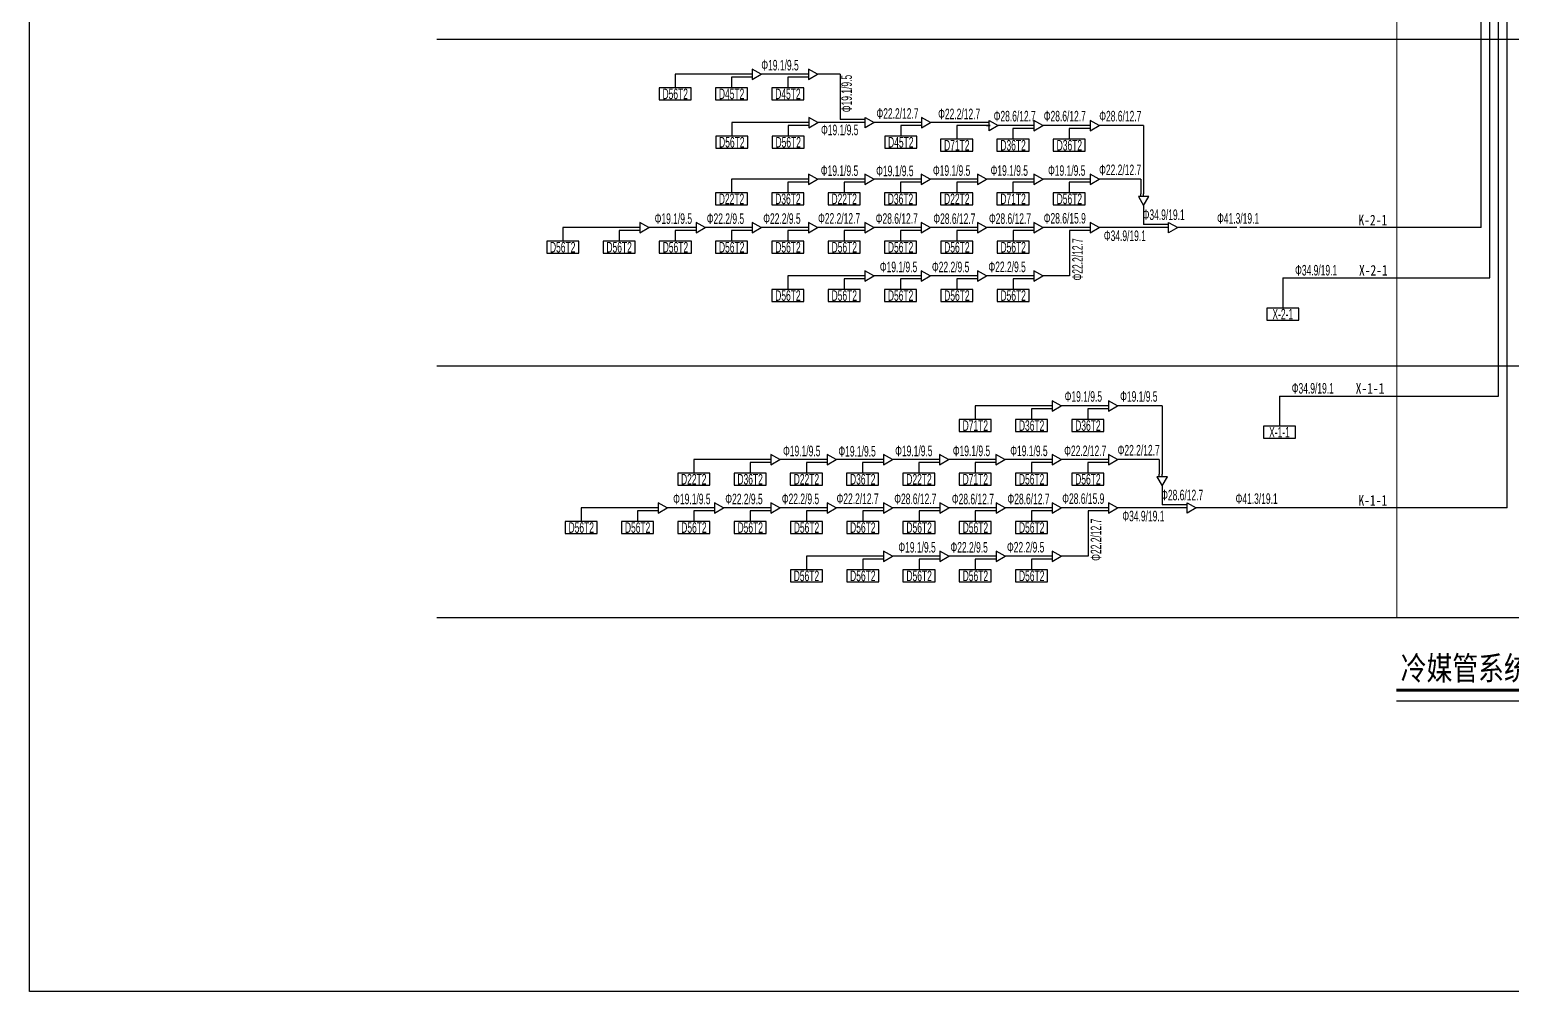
# Model space of a CAD drawing. Extents: x 89829915 to 90681759, y 101112474 to 101187995.
# Drawn here: x 90536748 to 90585879, y 101112474 to 101144343 of the extents above; entities that cross this region are included whole.
import ezdxf
from ezdxf.enums import TextEntityAlignment as Align

# ---------------------------------------------------------------- set-up
doc = ezdxf.new("R2010")
doc.units = 0
doc.header["$LTSCALE"] = 1000
doc.layers.add('ACS_COM', color=7, linetype='CONTINUOUS')
doc.layers.add('ACS_COM_BZ', color=3, linetype='CONTINUOUS')
doc.layers.add('ACS_DLJ_BZ', color=3, linetype='CONTINUOUS', lineweight=0)
doc.layers.add('ACS_DLJ_QYG', color=130, linetype='CONTINUOUS', lineweight=30)
doc.styles.add('-黑体', font='simhei.ttf', dxfattribs={"width": 0.8})
doc.styles.add('wz', font='xcsg.shx', dxfattribs={"width": 0.7, "bigfont": '12hztxt.shx'})

# ---------------------------------------------------------------- blocks, each defined once
blk = doc.blocks.new('A$C00525EC6')
at = {"layer": 'ACS_COM', "color": 3}
for p, q in [((0, 66), (-58, 66)), ((0, 0), (-58, 0)), ((0, -115), (0, 115)), ((0, 115), (199, 0)), ((199, 0), (0, -115))]:
    blk.add_line(p, q, dxfattribs=at)

msp = doc.modelspace()

# ---------------------------------------------------------------- linework, layer by layer
at = {"layer": 'ACS_COM'}
for p, q in [((90550248, 101144026), (90620047, 101144026)), ((90550248, 101133198), (90620047, 101133198)), ((90550248, 101124861), (90620047, 101124861))]:
    msp.add_line(p, q, dxfattribs=at)
at = {"layer": 'ACS_COM', "color": 7}
msp.add_line((90582067, 101122102), (90589570, 101122102), dxfattribs=at)
at = {"layer": 'ACS_COM', "color": 2}
for points, elevation in [([(90558685, 101142414), (90557623, 101142414), (90557623, 101142014), (90558685, 101142014)], 1), ([(90560552, 101142414), (90559490, 101142414), (90559490, 101142014), (90560552, 101142014)], 1), ([(90562419, 101142414), (90561356, 101142414), (90561356, 101142014), (90562419, 101142014)], 1), ([(90560562, 101140812), (90559500, 101140812), (90559500, 101140412), (90560562, 101140412)], 1), ([(90562429, 101140812), (90561366, 101140812), (90561366, 101140412), (90562429, 101140412)], 1), ([(90566162, 101140812), (90565100, 101140812), (90565100, 101140412), (90566162, 101140412)], 1), ([(90568019, 101140713), (90566956, 101140713), (90566956, 101140313), (90568019, 101140313)], 1), ([(90568019, 101140713), (90566956, 101140713), (90566956, 101140313), (90568019, 101140313)], 1), ([(90569885, 101140713), (90568823, 101140713), (90568823, 101140313), (90569885, 101140313)], 1), ([(90569885, 101140713), (90568823, 101140713), (90568823, 101140313), (90569885, 101140313)], 1), ([(90571752, 101140713), (90570690, 101140713), (90570690, 101140313), (90571752, 101140313)], 1), ([(90571752, 101140713), (90570690, 101140713), (90570690, 101140313), (90571752, 101140313)], 1), ([(90560552, 101138934), (90559490, 101138934), (90559490, 101138534), (90560552, 101138534)], 1), ([(90560552, 101138934), (90559490, 101138934), (90559490, 101138534), (90560552, 101138534)], 1), ([(90562419, 101138934), (90561356, 101138934), (90561356, 101138534), (90562419, 101138534)], 1), ([(90562419, 101138934), (90561356, 101138934), (90561356, 101138534), (90562419, 101138534)], 1), ([(90564285, 101138934), (90563223, 101138934), (90563223, 101138534), (90564285, 101138534)], 1), ([(90564285, 101138934), (90563223, 101138934), (90563223, 101138534), (90564285, 101138534)], 1), ([(90566152, 101138934), (90565090, 101138934), (90565090, 101138534), (90566152, 101138534)], 1), ([(90566152, 101138934), (90565090, 101138934), (90565090, 101138534), (90566152, 101138534)], 1), ([(90568019, 101138934), (90566956, 101138934), (90566956, 101138534), (90568019, 101138534)], 1), ([(90568019, 101138934), (90566956, 101138934), (90566956, 101138534), (90568019, 101138534)], 1), ([(90569885, 101138934), (90568823, 101138934), (90568823, 101138534), (90569885, 101138534)], 1), ([(90569885, 101138934), (90568823, 101138934), (90568823, 101138534), (90569885, 101138534)], 1), ([(90571752, 101138934), (90570690, 101138934), (90570690, 101138534), (90571752, 101138534)], 1), ([(90571752, 101138934), (90570690, 101138934), (90570690, 101138534), (90571752, 101138534)], 1), ([(90571752, 101138934), (90570690, 101138934), (90570690, 101138534), (90571752, 101138534)], 1), ([(90571752, 101138934), (90570690, 101138934), (90570690, 101138534), (90571752, 101138534)], 1), ([(90554955, 101137333), (90553893, 101137333), (90553893, 101136933), (90554955, 101136933)], 1), ([(90554955, 101137333), (90553893, 101137333), (90553893, 101136933), (90554955, 101136933)], 1), ([(90556822, 101137333), (90555760, 101137333), (90555760, 101136933), (90556822, 101136933)], 1), ([(90556822, 101137333), (90555760, 101137333), (90555760, 101136933), (90556822, 101136933)], 1), ([(90558689, 101137333), (90557626, 101137333), (90557626, 101136933), (90558689, 101136933)], 1), ([(90558689, 101137333), (90557626, 101137333), (90557626, 101136933), (90558689, 101136933)], 1), ([(90560555, 101137333), (90559493, 101137333), (90559493, 101136933), (90560555, 101136933)], 1), ([(90560555, 101137333), (90559493, 101137333), (90559493, 101136933), (90560555, 101136933)], 1), ([(90562422, 101137333), (90561360, 101137333), (90561360, 101136933), (90562422, 101136933)], 1), ([(90562422, 101137333), (90561360, 101137333), (90561360, 101136933), (90562422, 101136933)], 1), ([(90564289, 101137333), (90563226, 101137333), (90563226, 101136933), (90564289, 101136933)], 1), ([(90564289, 101137333), (90563226, 101137333), (90563226, 101136933), (90564289, 101136933)], 1), ([(90566155, 101137333), (90565093, 101137333), (90565093, 101136933), (90566155, 101136933)], 1), ([(90566155, 101137333), (90565093, 101137333), (90565093, 101136933), (90566155, 101136933)], 1), ([(90568022, 101137333), (90566960, 101137333), (90566960, 101136933), (90568022, 101136933)], 1), ([(90568022, 101137333), (90566960, 101137333), (90566960, 101136933), (90568022, 101136933)], 1), ([(90568022, 101137333), (90566960, 101137333), (90566960, 101136933), (90568022, 101136933)], 1), ([(90568022, 101137333), (90566960, 101137333), (90566960, 101136933), (90568022, 101136933)], 1), ([(90569889, 101137333), (90568826, 101137333), (90568826, 101136933), (90569889, 101136933)], 1), ([(90569889, 101137333), (90568826, 101137333), (90568826, 101136933), (90569889, 101136933)], 1), ([(90562422, 101135731), (90561360, 101135731), (90561360, 101135331), (90562422, 101135331)], 1), ([(90562422, 101135731), (90561360, 101135731), (90561360, 101135331), (90562422, 101135331)], 1), ([(90564289, 101135731), (90563226, 101135731), (90563226, 101135331), (90564289, 101135331)], 1), ([(90564289, 101135731), (90563226, 101135731), (90563226, 101135331), (90564289, 101135331)], 1), ([(90566155, 101135731), (90565093, 101135731), (90565093, 101135331), (90566155, 101135331)], 1), ([(90566155, 101135731), (90565093, 101135731), (90565093, 101135331), (90566155, 101135331)], 1), ([(90568022, 101135731), (90566960, 101135731), (90566960, 101135331), (90568022, 101135331)], 1), ([(90568022, 101135731), (90566960, 101135731), (90566960, 101135331), (90568022, 101135331)], 1), ([(90569889, 101135731), (90568826, 101135731), (90568826, 101135331), (90569889, 101135331)], 1), ([(90569889, 101135731), (90568826, 101135731), (90568826, 101135331), (90569889, 101135331)], 1), ([(90578831, 101135115), (90577769, 101135115), (90577769, 101134715), (90578831, 101134715)], 94), ([(90568633, 101131423), (90567570, 101131423), (90567570, 101131023), (90568633, 101131023)], 1), ([(90568633, 101131423), (90567570, 101131423), (90567570, 101131023), (90568633, 101131023)], 1), ([(90570500, 101131423), (90569437, 101131423), (90569437, 101131023), (90570500, 101131023)], 1), ([(90570500, 101131423), (90569437, 101131423), (90569437, 101131023), (90570500, 101131023)], 1), ([(90572366, 101131423), (90571304, 101131423), (90571304, 101131023), (90572366, 101131023)], 1), ([(90572366, 101131423), (90571304, 101131423), (90571304, 101131023), (90572366, 101131023)], 1), ([(90578721, 101131203), (90577658, 101131203), (90577658, 101130803), (90578721, 101130803)], 453), ([(90559300, 101129645), (90558237, 101129645), (90558237, 101129245), (90559300, 101129245)], 1), ([(90559300, 101129645), (90558237, 101129645), (90558237, 101129245), (90559300, 101129245)], 1), ([(90561166, 101129645), (90560104, 101129645), (90560104, 101129245), (90561166, 101129245)], 1), ([(90561166, 101129645), (90560104, 101129645), (90560104, 101129245), (90561166, 101129245)], 1), ([(90563033, 101129645), (90561970, 101129645), (90561970, 101129245), (90563033, 101129245)], 1), ([(90563033, 101129645), (90561970, 101129645), (90561970, 101129245), (90563033, 101129245)], 1), ([(90564900, 101129645), (90563837, 101129645), (90563837, 101129245), (90564900, 101129245)], 1), ([(90564900, 101129645), (90563837, 101129645), (90563837, 101129245), (90564900, 101129245)], 1), ([(90566766, 101129645), (90565704, 101129645), (90565704, 101129245), (90566766, 101129245)], 1), ([(90566766, 101129645), (90565704, 101129645), (90565704, 101129245), (90566766, 101129245)], 1), ([(90568633, 101129645), (90567570, 101129645), (90567570, 101129245), (90568633, 101129245)], 1), ([(90568633, 101129645), (90567570, 101129645), (90567570, 101129245), (90568633, 101129245)], 1), ([(90570500, 101129645), (90569437, 101129645), (90569437, 101129245), (90570500, 101129245)], 1), ([(90570500, 101129645), (90569437, 101129645), (90569437, 101129245), (90570500, 101129245)], 1), ([(90570500, 101129645), (90569437, 101129645), (90569437, 101129245), (90570500, 101129245)], 1), ([(90570500, 101129645), (90569437, 101129645), (90569437, 101129245), (90570500, 101129245)], 1), ([(90572366, 101129645), (90571304, 101129645), (90571304, 101129245), (90572366, 101129245)], 1), ([(90572366, 101129645), (90571304, 101129645), (90571304, 101129245), (90572366, 101129245)], 1), ([(90572366, 101129645), (90571304, 101129645), (90571304, 101129245), (90572366, 101129245)], 1), ([(90572366, 101129645), (90571304, 101129645), (90571304, 101129245), (90572366, 101129245)], 1), ([(90555570, 101128043), (90554507, 101128043), (90554507, 101127643), (90555570, 101127643)], 1), ([(90555570, 101128043), (90554507, 101128043), (90554507, 101127643), (90555570, 101127643)], 1), ([(90557436, 101128043), (90556374, 101128043), (90556374, 101127643), (90557436, 101127643)], 1), ([(90557436, 101128043), (90556374, 101128043), (90556374, 101127643), (90557436, 101127643)], 1), ([(90559303, 101128043), (90558240, 101128043), (90558240, 101127643), (90559303, 101127643)], 1), ([(90559303, 101128043), (90558240, 101128043), (90558240, 101127643), (90559303, 101127643)], 1), ([(90561170, 101128043), (90560107, 101128043), (90560107, 101127643), (90561170, 101127643)], 1), ([(90561170, 101128043), (90560107, 101128043), (90560107, 101127643), (90561170, 101127643)], 1), ([(90563036, 101128043), (90561974, 101128043), (90561974, 101127643), (90563036, 101127643)], 1), ([(90563036, 101128043), (90561974, 101128043), (90561974, 101127643), (90563036, 101127643)], 1), ([(90564903, 101128043), (90563840, 101128043), (90563840, 101127643), (90564903, 101127643)], 1), ([(90564903, 101128043), (90563840, 101128043), (90563840, 101127643), (90564903, 101127643)], 1), ([(90566770, 101128043), (90565707, 101128043), (90565707, 101127643), (90566770, 101127643)], 1), ([(90566770, 101128043), (90565707, 101128043), (90565707, 101127643), (90566770, 101127643)], 1), ([(90568636, 101128043), (90567574, 101128043), (90567574, 101127643), (90568636, 101127643)], 1), ([(90568636, 101128043), (90567574, 101128043), (90567574, 101127643), (90568636, 101127643)], 1), ([(90568636, 101128043), (90567574, 101128043), (90567574, 101127643), (90568636, 101127643)], 1), ([(90568636, 101128043), (90567574, 101128043), (90567574, 101127643), (90568636, 101127643)], 1), ([(90570503, 101128043), (90569440, 101128043), (90569440, 101127643), (90570503, 101127643)], 1), ([(90570503, 101128043), (90569440, 101128043), (90569440, 101127643), (90570503, 101127643)], 1), ([(90563036, 101126442), (90561974, 101126442), (90561974, 101126042), (90563036, 101126042)], 1), ([(90563036, 101126442), (90561974, 101126442), (90561974, 101126042), (90563036, 101126042)], 1), ([(90564903, 101126442), (90563840, 101126442), (90563840, 101126042), (90564903, 101126042)], 1), ([(90564903, 101126442), (90563840, 101126442), (90563840, 101126042), (90564903, 101126042)], 1), ([(90566770, 101126442), (90565707, 101126442), (90565707, 101126042), (90566770, 101126042)], 1), ([(90566770, 101126442), (90565707, 101126442), (90565707, 101126042), (90566770, 101126042)], 1), ([(90568636, 101126442), (90567574, 101126442), (90567574, 101126042), (90568636, 101126042)], 1), ([(90568636, 101126442), (90567574, 101126442), (90567574, 101126042), (90568636, 101126042)], 1), ([(90570503, 101126442), (90569440, 101126442), (90569440, 101126042), (90570503, 101126042)], 1), ([(90570503, 101126442), (90569440, 101126442), (90569440, 101126042), (90570503, 101126042)], 1)]:
    msp.add_lwpolyline(points, close=True, dxfattribs=dict(at, elevation=elevation))
at = {"layer": 'ACS_COM', "const_width": 105}
msp.add_lwpolyline([(90582067, 101122457), (90589583, 101122457)], dxfattribs=at)
at = {"layer": 'ACS_COM_BZ'}
msp.add_lwpolyline([(90536748, 101187892), (90681759, 101187995), (90681759, 101112474), (90536748, 101112474)], close=True, dxfattribs=at)
at = {"layer": 'ACS_DLJ_BZ'}
msp.add_line((90582083, 101124861, 400), (90582083, 101174222, 400), dxfattribs=at)
at = {"layer": 'ACS_DLJ_QYG'}
for p, q in [((90584880, 101137783, 95), (90584880, 101174197, 95)), ((90585165, 101136114, 76), (90585165, 101174197, 76)), ((90585451, 101132201), (90585451, 101174197, 57)), ((90585736, 101128493), (90585736, 101174197, 38)), ((90558154, 101142864, 1), (90558154, 101142414, 1)), ((90560620, 101142864, 1), (90558154, 101142864, 1)), ((90560620, 101142764, 1), (90560021, 101142764, 1)), ((90560021, 101142764, 1), (90560021, 101142414, 1)), ((90562487, 101142864, 1), (90561006, 101142864, 1)), ((90562487, 101142764, 1), (90561887, 101142764, 1)), ((90561887, 101142764, 1), (90561887, 101142414, 1)), ((90563621, 101142864, 1), (90562872, 101142864, 1)), ((90563621, 101142864, 1), (90563621, 101141361, 1)), ((90560031, 101141263, 1), (90560031, 101140812, 1)), ((90562497, 101141262, 1), (90560031, 101141263, 1)), ((90562497, 101141163, 1), (90561897, 101141163, 1)), ((90561897, 101141163, 1), (90561897, 101140812, 1)), ((90564364, 101141262, 1), (90562882, 101141262, 1)), ((90564364, 101141361, 1), (90563621, 101141361, 1)), ((90566230, 101141262, 1), (90564749, 101141262, 1)), ((90566230, 101141163, 1), (90565631, 101141163, 1)), ((90565631, 101141163, 1), (90565631, 101140812, 1)), ((90567365, 101141262, 1), (90566616, 101141262, 1)), ((90568479, 101141262, 1), (90567365, 101141262, 1)), ((90568479, 101141262, 1), (90567365, 101141262, 1)), ((90568602, 101141163, 1), (90567487, 101141163, 1)), ((90567487, 101141163, 1), (90567487, 101140713, 1)), ((90568479, 101141163, 1), (90567487, 101141163, 1)), ((90567487, 101141163, 1), (90567487, 101140713, 1)), ((90568479, 101141163, 1), (90568602, 101141163, 1)), ((90569954, 101141163, 1), (90568864, 101141163, 1)), ((90569954, 101141163, 1), (90568864, 101141163, 1)), ((90569354, 101141064, 1), (90569354, 101140713, 1)), ((90569954, 101141064, 1), (90569354, 101141064, 1)), ((90569354, 101141064, 1), (90569354, 101140713, 1)), ((90569954, 101141064, 1), (90569354, 101141064, 1)), ((90571820, 101141163, 1), (90570339, 101141163, 1)), ((90571820, 101141163, 1), (90570339, 101141163, 1)), ((90571820, 101141064, 1), (90571221, 101141064, 1)), ((90571221, 101141064, 1), (90571221, 101140713, 1)), ((90571820, 101141064, 1), (90571221, 101141064, 1)), ((90571221, 101141064, 1), (90571221, 101140713, 1)), ((90573687, 101141163, 1), (90572206, 101141163, 1)), ((90573687, 101141163, 1), (90572206, 101141163, 1)), ((90573687, 101141163, 1), (90573687, 101138902, 1)), ((90573687, 101141163, 1), (90573687, 101138902, 1)), ((90560021, 101139384, 1), (90560021, 101138934, 1)), ((90562487, 101139384, 1), (90560021, 101139384, 1)), ((90560021, 101139384, 1), (90560021, 101138934, 1)), ((90562487, 101139384, 1), (90560021, 101139384, 1)), ((90562487, 101139285, 1), (90561887, 101139285, 1)), ((90561887, 101139285, 1), (90561887, 101138934, 1)), ((90562487, 101139285, 1), (90561887, 101139285, 1)), ((90561887, 101139285, 1), (90561887, 101138934, 1)), ((90564354, 101139384, 1), (90562872, 101139384, 1)), ((90564354, 101139384, 1), (90562872, 101139384, 1)), ((90564354, 101139285, 1), (90563754, 101139285, 1)), ((90563754, 101139285, 1), (90563754, 101138934, 1)), ((90564354, 101139285, 1), (90563754, 101139285, 1)), ((90563754, 101139285, 1), (90563754, 101138934, 1)), ((90566220, 101139384, 1), (90564739, 101139384, 1)), ((90566220, 101139384, 1), (90564739, 101139384, 1)), ((90566220, 101139285, 1), (90565621, 101139285, 1)), ((90565621, 101139285, 1), (90565621, 101138934, 1)), ((90566220, 101139285, 1), (90565621, 101139285, 1)), ((90565621, 101139285, 1), (90565621, 101138934, 1)), ((90568087, 101139384, 1), (90566606, 101139384, 1)), ((90568087, 101139384, 1), (90566606, 101139384, 1)), ((90568087, 101139285, 1), (90567487, 101139285, 1)), ((90567487, 101139285, 1), (90567487, 101138934, 1)), ((90568087, 101139285, 1), (90567487, 101139285, 1)), ((90567487, 101139285, 1), (90567487, 101138934, 1)), ((90569954, 101139384, 1), (90568472, 101139384, 1)), ((90569954, 101139384, 1), (90568472, 101139384, 1)), ((90569954, 101139285, 1), (90569354, 101139285, 1)), ((90569354, 101139285, 1), (90569354, 101138934, 1)), ((90569954, 101139285, 1), (90569354, 101139285, 1)), ((90569354, 101139285, 1), (90569354, 101138934, 1)), ((90571820, 101139384, 1), (90570339, 101139384, 1)), ((90571820, 101139384, 1), (90570339, 101139384, 1)), ((90571820, 101139285, 1), (90571221, 101139285, 1)), ((90571221, 101139285, 1), (90571221, 101138934, 1)), ((90571820, 101139285, 1), (90571221, 101139285, 1)), ((90571221, 101139285, 1), (90571221, 101138934, 1)), ((90571820, 101139285, 1), (90571221, 101139285, 1)), ((90571221, 101139285, 1), (90571221, 101138934, 1)), ((90571820, 101139285, 1), (90571221, 101139285, 1)), ((90571221, 101139285, 1), (90571221, 101138934, 1)), ((90573588, 101139384, 1), (90572206, 101139384, 1)), ((90573588, 101139384, 1), (90572206, 101139384, 1)), ((90573588, 101139384, 1), (90573588, 101138902, 1)), ((90573588, 101139384, 1), (90573588, 101138902, 1)), ((90573687, 101138516, 1), (90573687, 101137882, 1)), ((90573687, 101138516, 1), (90573687, 101137882, 1)), ((90554424, 101137783, 1), (90554424, 101137333, 1)), ((90556890, 101137783, 1), (90554424, 101137783, 1)), ((90554424, 101137783, 1), (90554424, 101137333, 1)), ((90556890, 101137783, 1), (90554424, 101137783, 1)), ((90556890, 101137683, 1), (90556291, 101137683, 1)), ((90556291, 101137683, 1), (90556291, 101137333, 1)), ((90556890, 101137683, 1), (90556291, 101137683, 1)), ((90556291, 101137683, 1), (90556291, 101137333, 1)), ((90558757, 101137783, 1), (90557276, 101137783, 1)), ((90558757, 101137783, 1), (90557276, 101137783, 1)), ((90558757, 101137683, 1), (90558157, 101137683, 1)), ((90558157, 101137683, 1), (90558157, 101137333, 1)), ((90558757, 101137683, 1), (90558157, 101137683, 1)), ((90558157, 101137683, 1), (90558157, 101137333, 1)), ((90560624, 101137783, 1), (90559142, 101137783, 1)), ((90560624, 101137783, 1), (90559142, 101137783, 1)), ((90560624, 101137683, 1), (90560024, 101137683, 1)), ((90560024, 101137683, 1), (90560024, 101137333, 1)), ((90560624, 101137683, 1), (90560024, 101137683, 1)), ((90560024, 101137683, 1), (90560024, 101137333, 1)), ((90562490, 101137783, 1), (90561009, 101137783, 1)), ((90562490, 101137783, 1), (90561009, 101137783, 1)), ((90562490, 101137683, 1), (90561891, 101137683, 1)), ((90561891, 101137683, 1), (90561891, 101137333, 1)), ((90562490, 101137683, 1), (90561891, 101137683, 1)), ((90561891, 101137683, 1), (90561891, 101137333, 1)), ((90564357, 101137783, 1), (90562876, 101137783, 1)), ((90564357, 101137783, 1), (90562876, 101137783, 1)), ((90564357, 101137683, 1), (90563757, 101137683, 1)), ((90563757, 101137683, 1), (90563757, 101137333, 1)), ((90564357, 101137683, 1), (90563757, 101137683, 1)), ((90563757, 101137683, 1), (90563757, 101137333, 1)), ((90566224, 101137783, 1), (90564742, 101137783, 1)), ((90566224, 101137783, 1), (90564742, 101137783, 1)), ((90566224, 101137683, 1), (90565624, 101137683, 1)), ((90565624, 101137683, 1), (90565624, 101137333, 1)), ((90566224, 101137683, 1), (90565624, 101137683, 1)), ((90565624, 101137683, 1), (90565624, 101137333, 1)), ((90568090, 101137783, 1), (90566609, 101137783, 1)), ((90568090, 101137783, 1), (90566609, 101137783, 1)), ((90568090, 101137683, 1), (90567491, 101137683, 1)), ((90567491, 101137683, 1), (90567491, 101137333, 1)), ((90568090, 101137683, 1), (90567491, 101137683, 1)), ((90567491, 101137683, 1), (90567491, 101137333, 1)), ((90568090, 101137683, 1), (90567491, 101137683, 1)), ((90567491, 101137683, 1), (90567491, 101137333, 1)), ((90568090, 101137683, 1), (90567491, 101137683, 1)), ((90567491, 101137683, 1), (90567491, 101137333, 1)), ((90569957, 101137783, 1), (90568476, 101137783, 1)), ((90569957, 101137783, 1), (90568476, 101137783, 1)), ((90569957, 101137683, 1), (90569357, 101137683, 1)), ((90569357, 101137683, 1), (90569357, 101137333, 1)), ((90569957, 101137683, 1), (90569357, 101137683, 1)), ((90569357, 101137683, 1), (90569357, 101137333, 1)), ((90571824, 101137783, 1), (90570342, 101137783, 1)), ((90571824, 101137783, 1), (90570342, 101137783, 1)), ((90571824, 101137683, 1), (90571229, 101137683, 1)), ((90571229, 101137683, 1), (90571229, 101136181, 1)), ((90571824, 101137683, 1), (90571229, 101137683, 1)), ((90571229, 101137683, 1), (90571229, 101136181, 1)), ((90573690, 101137783, 1), (90572209, 101137783, 1)), ((90573690, 101137783, 1), (90572209, 101137783, 1)), ((90574429, 101137783, 1), (90572945, 101137783, 1)), ((90574429, 101137783, 1), (90572945, 101137783, 1)), ((90574429, 101137882, 1), (90573687, 101137882, 1)), ((90574429, 101137882, 1), (90573687, 101137882, 1)), ((90576780, 101137783), (90574783, 101137783)), ((90576780, 101137783), (90574783, 101137783)), ((90581614, 101137783), (90576878, 101137783)), ((90584880, 101137783, 95), (90577492, 101137783)), ((90561891, 101136182, 1), (90561891, 101135731, 1)), ((90564357, 101136181, 1), (90561891, 101136182, 1)), ((90561891, 101136182, 1), (90561891, 101135731, 1)), ((90564357, 101136181, 1), (90561891, 101136182, 1)), ((90564357, 101136082, 1), (90563757, 101136082, 1)), ((90563757, 101136082, 1), (90563757, 101135731, 1)), ((90564357, 101136082, 1), (90563757, 101136082, 1)), ((90563757, 101136082, 1), (90563757, 101135731, 1)), ((90566224, 101136181, 1), (90564742, 101136181, 1)), ((90566224, 101136181, 1), (90564742, 101136181, 1)), ((90566224, 101136082, 1), (90565624, 101136082, 1)), ((90565624, 101136082, 1), (90565624, 101135731, 1)), ((90566224, 101136082, 1), (90565624, 101136082, 1)), ((90565624, 101136082, 1), (90565624, 101135731, 1)), ((90568090, 101136181, 1), (90566609, 101136181, 1)), ((90568090, 101136181, 1), (90566609, 101136181, 1)), ((90568090, 101136082, 1), (90567491, 101136082, 1)), ((90567491, 101136082, 1), (90567491, 101135731, 1)), ((90568090, 101136082, 1), (90567491, 101136082, 1)), ((90567491, 101136082, 1), (90567491, 101135731, 1)), ((90569957, 101136181, 1), (90568476, 101136181, 1)), ((90569957, 101136181, 1), (90568476, 101136181, 1)), ((90569957, 101136082, 1), (90569357, 101136082, 1)), ((90569357, 101136082, 1), (90569357, 101135731, 1)), ((90569957, 101136082, 1), (90569357, 101136082, 1)), ((90569357, 101136082, 1), (90569357, 101135731, 1)), ((90571229, 101136181, 1), (90570342, 101136181, 1)), ((90571229, 101136181, 1), (90570342, 101136181, 1)), ((90571229, 101136181, 1), (90570342, 101136181, 1)), ((90571229, 101136181, 1), (90570342, 101136181, 1)), ((90578300, 101136114, 94), (90578300, 101135115, 94)), ((90578300, 101136114, 94), (90585165, 101136114, 76)), ((90578190, 101132201, 453), (90578190, 101131203, 453)), ((90578190, 101132201, 453), (90585451, 101132201)), ((90568701, 101131873, 1), (90568102, 101131873, 1)), ((90568102, 101131873, 1), (90568102, 101131423, 1)), ((90568701, 101131873, 1), (90568102, 101131873, 1)), ((90568102, 101131873, 1), (90568102, 101131423, 1)), ((90570568, 101131873, 1), (90568701, 101131873, 1)), ((90570568, 101131873, 1), (90568701, 101131873, 1)), ((90569968, 101131774, 1), (90569968, 101131423, 1)), ((90570568, 101131774, 1), (90569968, 101131774, 1)), ((90569968, 101131774, 1), (90569968, 101131423, 1)), ((90570568, 101131774, 1), (90569968, 101131774, 1)), ((90572434, 101131873, 1), (90570953, 101131873, 1)), ((90572434, 101131873, 1), (90570953, 101131873, 1)), ((90572434, 101131774, 1), (90571835, 101131774, 1)), ((90571835, 101131774, 1), (90571835, 101131423, 1)), ((90572434, 101131774, 1), (90571835, 101131774, 1)), ((90571835, 101131774, 1), (90571835, 101131423, 1)), ((90574301, 101131873, 1), (90572820, 101131873, 1)), ((90574301, 101131873, 1), (90572820, 101131873, 1)), ((90574301, 101131873, 1), (90574301, 101129612, 1)), ((90574301, 101131873, 1), (90574301, 101129612, 1)), ((90558768, 101130095, 1), (90558768, 101129645, 1)), ((90561234, 101130094, 1), (90558768, 101130095, 1)), ((90558768, 101130095, 1), (90558768, 101129645, 1)), ((90561234, 101130094, 1), (90558768, 101130095, 1)), ((90561234, 101129995, 1), (90560635, 101129995, 1)), ((90560635, 101129995, 1), (90560635, 101129645, 1)), ((90561234, 101129995, 1), (90560635, 101129995, 1)), ((90560635, 101129995, 1), (90560635, 101129645, 1)), ((90563101, 101130094, 1), (90561620, 101130094, 1)), ((90563101, 101130094, 1), (90561620, 101130094, 1)), ((90563101, 101129995, 1), (90562502, 101129995, 1)), ((90562502, 101129995, 1), (90562502, 101129645, 1)), ((90563101, 101129995, 1), (90562502, 101129995, 1)), ((90562502, 101129995, 1), (90562502, 101129645, 1)), ((90564968, 101130094, 1), (90563487, 101130094, 1)), ((90564968, 101130094, 1), (90563487, 101130094, 1)), ((90564968, 101129995, 1), (90564368, 101129995, 1)), ((90564368, 101129995, 1), (90564368, 101129645, 1)), ((90564968, 101129995, 1), (90564368, 101129995, 1)), ((90564368, 101129995, 1), (90564368, 101129645, 1)), ((90566834, 101130094, 1), (90565353, 101130094, 1)), ((90566834, 101130094, 1), (90565353, 101130094, 1)), ((90566834, 101129995, 1), (90566235, 101129995, 1)), ((90566235, 101129995, 1), (90566235, 101129645, 1)), ((90566834, 101129995, 1), (90566235, 101129995, 1)), ((90566235, 101129995, 1), (90566235, 101129645, 1)), ((90568701, 101130094, 1), (90567220, 101130094, 1)), ((90568701, 101130094, 1), (90567220, 101130094, 1)), ((90568701, 101129995, 1), (90568102, 101129995, 1)), ((90568102, 101129995, 1), (90568102, 101129645, 1)), ((90568701, 101129995, 1), (90568102, 101129995, 1)), ((90568102, 101129995, 1), (90568102, 101129645, 1)), ((90570568, 101130094, 1), (90569087, 101130094, 1)), ((90570568, 101130094, 1), (90569087, 101130094, 1)), ((90570568, 101129995, 1), (90569968, 101129995, 1)), ((90569968, 101129995, 1), (90569968, 101129645, 1)), ((90570568, 101129995, 1), (90569968, 101129995, 1)), ((90569968, 101129995, 1), (90569968, 101129645, 1)), ((90570568, 101129995, 1), (90569968, 101129995, 1)), ((90569968, 101129995, 1), (90569968, 101129645, 1)), ((90570568, 101129995, 1), (90569968, 101129995, 1)), ((90569968, 101129995, 1), (90569968, 101129645, 1)), ((90572434, 101130094, 1), (90570953, 101130094, 1)), ((90572434, 101129995, 1), (90571835, 101129995, 1)), ((90571835, 101129995, 1), (90571835, 101129645, 1)), ((90572434, 101129995, 1), (90571835, 101129995, 1)), ((90571835, 101129995, 1), (90571835, 101129645, 1)), ((90572434, 101129995, 1), (90571835, 101129995, 1)), ((90571835, 101129995, 1), (90571835, 101129645, 1)), ((90572434, 101129995, 1), (90571835, 101129995, 1)), ((90571835, 101129995, 1), (90571835, 101129645, 1)), ((90574202, 101130094, 1), (90572820, 101130094, 1)), ((90574202, 101130094, 1), (90572820, 101130094, 1)), ((90574202, 101130094, 1), (90574202, 101129612, 1)), ((90574202, 101130094, 1), (90574202, 101129612, 1)), ((90574301, 101129227, 1), (90574301, 101128592, 1)), ((90574301, 101129227, 1), (90574301, 101128592, 1)), ((90555038, 101128493, 1), (90555038, 101128043, 1)), ((90557504, 101128493, 1), (90555038, 101128493, 1)), ((90555038, 101128493, 1), (90555038, 101128043, 1)), ((90557504, 101128493, 1), (90555038, 101128493, 1)), ((90557504, 101128394, 1), (90556905, 101128394, 1)), ((90556905, 101128394, 1), (90556905, 101128043, 1)), ((90557504, 101128394, 1), (90556905, 101128394, 1)), ((90556905, 101128394, 1), (90556905, 101128043, 1)), ((90559371, 101128493, 1), (90557890, 101128493, 1)), ((90559371, 101128493, 1), (90557890, 101128493, 1)), ((90559371, 101128394, 1), (90558772, 101128394, 1)), ((90558772, 101128394, 1), (90558772, 101128043, 1)), ((90559371, 101128394, 1), (90558772, 101128394, 1)), ((90558772, 101128394, 1), (90558772, 101128043, 1)), ((90561238, 101128493, 1), (90559757, 101128493, 1)), ((90561238, 101128493, 1), (90559757, 101128493, 1)), ((90561238, 101128394, 1), (90560638, 101128394, 1)), ((90560638, 101128394, 1), (90560638, 101128043, 1)), ((90561238, 101128394, 1), (90560638, 101128394, 1)), ((90560638, 101128394, 1), (90560638, 101128043, 1)), ((90563104, 101128493, 1), (90561623, 101128493, 1)), ((90563104, 101128493, 1), (90561623, 101128493, 1)), ((90563104, 101128394, 1), (90562505, 101128394, 1)), ((90562505, 101128394, 1), (90562505, 101128043, 1)), ((90563104, 101128394, 1), (90562505, 101128394, 1)), ((90562505, 101128394, 1), (90562505, 101128043, 1)), ((90564971, 101128493, 1), (90563490, 101128493, 1)), ((90564971, 101128493, 1), (90563490, 101128493, 1)), ((90564971, 101128394, 1), (90564372, 101128394, 1)), ((90564372, 101128394, 1), (90564372, 101128043, 1)), ((90564971, 101128394, 1), (90564372, 101128394, 1)), ((90564372, 101128394, 1), (90564372, 101128043, 1)), ((90566838, 101128493, 1), (90565357, 101128493, 1)), ((90566838, 101128493, 1), (90565357, 101128493, 1)), ((90566838, 101128394, 1), (90566238, 101128394, 1)), ((90566238, 101128394, 1), (90566238, 101128043, 1)), ((90566838, 101128394, 1), (90566238, 101128394, 1)), ((90566238, 101128394, 1), (90566238, 101128043, 1)), ((90568704, 101128493, 1), (90567223, 101128493, 1)), ((90568704, 101128493, 1), (90567223, 101128493, 1)), ((90568704, 101128394, 1), (90568105, 101128394, 1)), ((90568105, 101128394, 1), (90568105, 101128043, 1)), ((90568704, 101128394, 1), (90568105, 101128394, 1)), ((90568105, 101128394, 1), (90568105, 101128043, 1)), ((90568704, 101128394, 1), (90568105, 101128394, 1)), ((90568105, 101128394, 1), (90568105, 101128043, 1)), ((90568704, 101128394, 1), (90568105, 101128394, 1)), ((90568105, 101128394, 1), (90568105, 101128043, 1)), ((90570571, 101128493, 1), (90569090, 101128493, 1)), ((90570571, 101128493, 1), (90569090, 101128493, 1)), ((90570571, 101128394, 1), (90569972, 101128394, 1)), ((90569972, 101128394, 1), (90569972, 101128043, 1)), ((90570571, 101128394, 1), (90569972, 101128394, 1)), ((90569972, 101128394, 1), (90569972, 101128043, 1)), ((90572438, 101128493, 1), (90570957, 101128493, 1)), ((90572438, 101128493, 1), (90570957, 101128493, 1)), ((90572438, 101128394, 1), (90571843, 101128394, 1)), ((90571843, 101128394, 1), (90571843, 101126892, 1)), ((90572438, 101128394, 1), (90571843, 101128394, 1)), ((90571843, 101128394, 1), (90571843, 101126892, 1)), ((90574304, 101128493, 1), (90572823, 101128493, 1)), ((90574304, 101128493, 1), (90572823, 101128493, 1)), ((90575043, 101128493, 1), (90573559, 101128493, 1)), ((90575043, 101128493, 1), (90573559, 101128493, 1)), ((90575043, 101128592, 1), (90574301, 101128592, 1)), ((90575043, 101128592, 1), (90574301, 101128592, 1)), ((90580902, 101128493), (90575398, 101128493)), ((90580902, 101128493), (90575398, 101128493)), ((90585736, 101128493), (90577492, 101128493)), ((90562505, 101126892, 1), (90562505, 101126442, 1)), ((90564971, 101126892, 1), (90562505, 101126892, 1)), ((90562505, 101126892, 1), (90562505, 101126442, 1)), ((90564971, 101126892, 1), (90562505, 101126892, 1)), ((90564971, 101126792, 1), (90564372, 101126792, 1)), ((90564372, 101126792, 1), (90564372, 101126442, 1)), ((90564971, 101126792, 1), (90564372, 101126792, 1)), ((90564372, 101126792, 1), (90564372, 101126442, 1)), ((90566838, 101126892, 1), (90565357, 101126892, 1)), ((90566838, 101126892, 1), (90565357, 101126892, 1)), ((90566838, 101126792, 1), (90566238, 101126792, 1)), ((90566238, 101126792, 1), (90566238, 101126442, 1)), ((90566838, 101126792, 1), (90566238, 101126792, 1)), ((90566238, 101126792, 1), (90566238, 101126442, 1)), ((90568704, 101126892, 1), (90567223, 101126892, 1)), ((90568704, 101126892, 1), (90567223, 101126892, 1)), ((90568704, 101126792, 1), (90568105, 101126792, 1)), ((90568105, 101126792, 1), (90568105, 101126442, 1)), ((90568704, 101126792, 1), (90568105, 101126792, 1)), ((90568105, 101126792, 1), (90568105, 101126442, 1)), ((90570571, 101126892, 1), (90569090, 101126892, 1)), ((90570571, 101126892, 1), (90569090, 101126892, 1)), ((90570571, 101126792, 1), (90569972, 101126792, 1)), ((90569972, 101126792, 1), (90569972, 101126442, 1)), ((90570571, 101126792, 1), (90569972, 101126792, 1)), ((90569972, 101126792, 1), (90569972, 101126442, 1)), ((90571843, 101126892, 1), (90570957, 101126892, 1)), ((90571843, 101126892, 1), (90570957, 101126892, 1)), ((90571843, 101126892, 1), (90570957, 101126892, 1)), ((90571843, 101126892, 1), (90570957, 101126892, 1))]:
    msp.add_line(p, q, dxfattribs=at)

# ---------------------------------------------------------------- block references
at = {"layer": 'ACS_COM', "xscale": -1.499999940395355, "yscale": 1.5, "zscale": 1.5}
for p, rotation in [((90560708, 101142864, 1), 180), ((90562574, 101142864, 1), 180), ((90562584, 101141262, 1), 180), ((90566318, 101141262, 1), 180), ((90570041, 101141163, 1), 180), ((90570041, 101141163, 1), 180), ((90571908, 101141163, 1), 180), ((90571908, 101141163, 1), 180), ((90562574, 101139384, 1), 180), ((90562574, 101139384, 1), 180), ((90564441, 101139384, 1), 180), ((90564441, 101139384, 1), 180), ((90566308, 101139384, 1), 180), ((90566308, 101139384, 1), 180), ((90568174, 101139384, 1), 180), ((90568174, 101139384, 1), 180), ((90570041, 101139384, 1), 180), ((90570041, 101139384, 1), 180), ((90571908, 101139384, 1), 180), ((90571908, 101139384, 1), 180), ((90571908, 101139384, 1), 180), ((90571908, 101139384, 1), 180), ((90573687, 101138814, 1), 90), ((90573687, 101138814, 1), 90), ((90556978, 101137783, 1), 180), ((90556978, 101137783, 1), 180), ((90558844, 101137783, 1), 180), ((90558844, 101137783, 1), 180), ((90560711, 101137783, 1), 180), ((90560711, 101137783, 1), 180), ((90562578, 101137783, 1), 180), ((90562578, 101137783, 1), 180), ((90564444, 101137783, 1), 180), ((90564444, 101137783, 1), 180), ((90566311, 101137783, 1), 180), ((90566311, 101137783, 1), 180), ((90568178, 101137783, 1), 180), ((90568178, 101137783, 1), 180), ((90568178, 101137783, 1), 180), ((90568178, 101137783, 1), 180), ((90570044, 101137783, 1), 180), ((90570044, 101137783, 1), 180), ((90571911, 101137783, 1), 180), ((90571911, 101137783, 1), 180), ((90564444, 101136181, 1), 180), ((90564444, 101136181, 1), 180), ((90566311, 101136181, 1), 180), ((90566311, 101136181, 1), 180), ((90568178, 101136181, 1), 180), ((90568178, 101136181, 1), 180), ((90570044, 101136181, 1), 180), ((90570044, 101136181, 1), 180), ((90570655, 101131873, 1), 180), ((90570655, 101131873, 1), 180), ((90572522, 101131873, 1), 180), ((90572522, 101131873, 1), 180), ((90561322, 101130094, 1), 180), ((90561322, 101130094, 1), 180), ((90563188, 101130094, 1), 180), ((90563188, 101130094, 1), 180), ((90565055, 101130094, 1), 180), ((90565055, 101130094, 1), 180), ((90566922, 101130094, 1), 180), ((90566922, 101130094, 1), 180), ((90568788, 101130094, 1), 180), ((90568788, 101130094, 1), 180), ((90570655, 101130094, 1), 180), ((90570655, 101130094, 1), 180), ((90570655, 101130094, 1), 180), ((90570655, 101130094, 1), 180), ((90572522, 101130094, 1), 180), ((90572522, 101130094, 1), 180), ((90572522, 101130094, 1), 180), ((90572522, 101130094, 1), 180), ((90574301, 101129525, 1), 90), ((90574301, 101129525, 1), 90), ((90557592, 101128493, 1), 180), ((90557592, 101128493, 1), 180), ((90559458, 101128493, 1), 180), ((90559458, 101128493, 1), 180), ((90561325, 101128493, 1), 180), ((90561325, 101128493, 1), 180), ((90563192, 101128493, 1), 180), ((90563192, 101128493, 1), 180), ((90565058, 101128493, 1), 180), ((90565058, 101128493, 1), 180), ((90566925, 101128493, 1), 180), ((90566925, 101128493, 1), 180), ((90568792, 101128493, 1), 180), ((90568792, 101128493, 1), 180), ((90568792, 101128493, 1), 180), ((90568792, 101128493, 1), 180), ((90570658, 101128493, 1), 180), ((90570658, 101128493, 1), 180), ((90572525, 101128493, 1), 180), ((90572525, 101128493, 1), 180), ((90565058, 101126892, 1), 180), ((90565058, 101126892, 1), 180), ((90566925, 101126892, 1), 180), ((90566925, 101126892, 1), 180), ((90568792, 101126892, 1), 180), ((90568792, 101126892, 1), 180), ((90570658, 101126892, 1), 180), ((90570658, 101126892, 1), 180)]:
    msp.add_blockref('A$C00525EC6', p, dxfattribs=dict(at, rotation=rotation))
at = {"layer": 'ACS_COM', "xscale": 1.499999940395355, "yscale": 1.499999940395355, "zscale": 1.499999940395355}
for p in [(90564451, 101141262, 1), (90568566, 101141163, 1), (90568566, 101141163, 1), (90574516, 101137783, 1), (90574516, 101137783, 1), (90575131, 101128493, 1), (90575131, 101128493, 1)]:
    msp.add_blockref('A$C00525EC6', p, dxfattribs=at)

# ---------------------------------------------------------------- texts
at = {"layer": 'ACS_COM'}
for s, style, width, p in [('Φ19.1/9.5', 'wz', 0.6, (90561629, 101143166, 1)), ('Φ22.2/12.7', 'wz', 0.6, (90565525, 101141564, 1)), ('Φ22.2/12.7', 'wz', 0.6, (90567570, 101141550, 1)), ('Φ28.6/12.7', 'wz', 0.6, (90569411, 101141477, 1)), ('Φ28.6/12.7', 'wz', 0.6, (90571072, 101141477, 1)), ('Φ28.6/12.7', 'wz', 0.6, (90572913, 101141477, 1)), ('Φ19.1/9.5', 'wz', 0.6, (90563609, 101141020)), ('Φ19.1/9.5', 'wz', 0.6, (90563602, 101139670, 1)), ('Φ19.1/9.5', 'wz', 0.6, (90563602, 101139670, 1)), ('Φ19.1/9.5', 'wz', 0.6, (90565437, 101139662, 1)), ('Φ19.1/9.5', 'wz', 0.6, (90565437, 101139662, 1)), ('Φ19.1/9.5', 'wz', 0.6, (90567319, 101139674, 1)), ('Φ19.1/9.5', 'wz', 0.6, (90567319, 101139674, 1)), ('Φ19.1/9.5', 'wz', 0.6, (90569231, 101139675, 1)), ('Φ19.1/9.5', 'wz', 0.6, (90569231, 101139675, 1)), ('Φ19.1/9.5', 'wz', 0.6, (90571136, 101139675, 1)), ('Φ19.1/9.5', 'wz', 0.6, (90571136, 101139675, 1)), ('Φ22.2/12.7', 'wz', 0.6, (90572908, 101139696, 1)), ('Φ22.2/12.7', 'wz', 0.6, (90572908, 101139696, 1)), ('Φ19.1/9.5', 'wz', 0.6, (90558092, 101138081, 1)), ('Φ19.1/9.5', 'wz', 0.6, (90558092, 101138081, 1)), ('Φ22.2/9.5', 'wz', 0.6, (90559820, 101138080, 1)), ('Φ22.2/9.5', 'wz', 0.6, (90559820, 101138080, 1)), ('Φ22.2/9.5', 'wz', 0.6, (90561693, 101138083, 1)), ('Φ22.2/9.5', 'wz', 0.6, (90561693, 101138083, 1)), ('Φ22.2/12.7', 'wz', 0.6, (90563588, 101138088, 1)), ('Φ22.2/12.7', 'wz', 0.6, (90563588, 101138088, 1)), ('Φ28.6/12.7', 'wz', 0.6, (90565500, 101138084, 1)), ('Φ28.6/12.7', 'wz', 0.6, (90565500, 101138084, 1)), ('Φ28.6/12.7', 'wz', 0.6, (90567411, 101138079, 1)), ('Φ28.6/12.7', 'wz', 0.6, (90567411, 101138079, 1)), ('Φ28.6/12.7', 'wz', 0.6, (90569255, 101138082, 1)), ('Φ28.6/12.7', 'wz', 0.6, (90569255, 101138082, 1)), ('Φ28.6/15.9', 'wz', 0.6, (90571071, 101138092, 1)), ('Φ28.6/15.9', 'wz', 0.6, (90571071, 101138092, 1)), ('Φ34.9/19.1', 'wz', 0.6, (90574351, 101138210, 1)), ('Φ41.3/19.1', 'wz', 0.6, (90576819, 101138089, 1)), ('K-2-1', '-黑体', 0.8, (90581285, 101138034, 400)), ('Φ34.9/19.1', 'wz', 0.6, (90573064, 101137513, 1)), ('Φ34.9/19.1', 'wz', 0.6, (90573064, 101137513, 1)), ('Φ19.1/9.5', 'wz', 0.6, (90565559, 101136480, 1)), ('Φ19.1/9.5', 'wz', 0.6, (90565559, 101136480, 1)), ('Φ22.2/9.5', 'wz', 0.6, (90567286, 101136478, 1)), ('Φ22.2/9.5', 'wz', 0.6, (90567286, 101136478, 1)), ('Φ22.2/9.5', 'wz', 0.6, (90569160, 101136482, 1)), ('Φ22.2/9.5', 'wz', 0.6, (90569160, 101136482, 1)), ('Φ34.9/19.1', 'wz', 0.6, (90579406, 101136371, 94)), ('Φ34.9/19.1', 'wz', 0.6, (90579295, 101132459, 453)), ('Φ19.1/9.5', 'wz', 0.6, (90571687, 101132188, 1)), ('Φ19.1/9.5', 'wz', 0.6, (90571687, 101132188, 1)), ('Φ19.1/9.5', 'wz', 0.6, (90573527, 101132188, 1)), ('Φ19.1/9.5', 'wz', 0.6, (90573527, 101132188, 1)), ('Φ22.2/12.7', 'wz', 0.6, (90573522, 101130406, 1)), ('Φ22.2/12.7', 'wz', 0.6, (90573522, 101130406, 1)), ('Φ19.1/9.5', 'wz', 0.6, (90562349, 101130380, 1)), ('Φ19.1/9.5', 'wz', 0.6, (90562349, 101130380, 1)), ('Φ19.1/9.5', 'wz', 0.6, (90564185, 101130372, 1)), ('Φ19.1/9.5', 'wz', 0.6, (90564185, 101130372, 1)), ('Φ19.1/9.5', 'wz', 0.6, (90566066, 101130384, 1)), ('Φ19.1/9.5', 'wz', 0.6, (90566066, 101130384, 1)), ('Φ19.1/9.5', 'wz', 0.6, (90567978, 101130385, 1)), ('Φ19.1/9.5', 'wz', 0.6, (90567978, 101130385, 1)), ('Φ19.1/9.5', 'wz', 0.6, (90569883, 101130385, 1)), ('Φ19.1/9.5', 'wz', 0.6, (90569883, 101130385, 1)), ('Φ22.2/12.7', 'wz', 0.6, (90571750, 101130385, 1)), ('Φ19.1/9.5', 'wz', 0.6, (90558706, 101128791, 1)), ('Φ19.1/9.5', 'wz', 0.6, (90558706, 101128791, 1)), ('Φ22.2/9.5', 'wz', 0.6, (90560434, 101128790, 1)), ('Φ22.2/9.5', 'wz', 0.6, (90560434, 101128790, 1)), ('Φ22.2/9.5', 'wz', 0.6, (90562308, 101128794, 1)), ('Φ22.2/9.5', 'wz', 0.6, (90562308, 101128794, 1)), ('Φ22.2/12.7', 'wz', 0.6, (90564202, 101128799, 1)), ('Φ22.2/12.7', 'wz', 0.6, (90564202, 101128799, 1)), ('Φ28.6/12.7', 'wz', 0.6, (90566115, 101128794, 1)), ('Φ28.6/12.7', 'wz', 0.6, (90566115, 101128794, 1)), ('Φ28.6/12.7', 'wz', 0.6, (90568025, 101128789, 1)), ('Φ28.6/12.7', 'wz', 0.6, (90568025, 101128789, 1)), ('Φ28.6/12.7', 'wz', 0.6, (90569869, 101128792, 1)), ('Φ28.6/12.7', 'wz', 0.6, (90569869, 101128792, 1)), ('Φ28.6/15.9', 'wz', 0.6, (90571685, 101128802, 1)), ('Φ28.6/15.9', 'wz', 0.6, (90571685, 101128802, 1)), ('Φ28.6/12.7', 'wz', 0.6, (90574965, 101128921, 1)), ('Φ28.6/12.7', 'wz', 0.6, (90574965, 101128921, 1)), ('Φ41.3/19.1', 'wz', 0.6, (90577433, 101128800, 1)), ('K-1-1', '-黑体', 0.8, (90581285, 101128745, 400)), ('Φ34.9/19.1', 'wz', 0.6, (90573678, 101128224, 1)), ('Φ34.9/19.1', 'wz', 0.6, (90573678, 101128224, 1)), ('Φ19.1/9.5', 'wz', 0.6, (90566173, 101127190, 1)), ('Φ19.1/9.5', 'wz', 0.6, (90566173, 101127190, 1)), ('Φ22.2/9.5', 'wz', 0.6, (90567901, 101127189, 1)), ('Φ22.2/9.5', 'wz', 0.6, (90567901, 101127189, 1)), ('Φ22.2/9.5', 'wz', 0.6, (90569774, 101127192, 1)), ('Φ22.2/9.5', 'wz', 0.6, (90569774, 101127192, 1))]:
    msp.add_text(s, height=350, dxfattribs=dict(at, style=style, width=width)).set_placement(p, align=Align.MIDDLE_CENTER)
at = {"layer": 'ACS_COM', "color": 2, "style": 'wz', "width": 0.6}
for s, p in [('D56T2', (90558154, 101142214, 198)), ('D45T2', (90560024, 101142214, 198)), ('D45T2', (90561891, 101142214, 198)), ('D56T2', (90560031, 101140612, 198)), ('D56T2', (90561901, 101140612, 198)), ('D45T2', (90565634, 101140612, 198)), ('D71T2', (90567491, 101140513, 198)), ('D71T2', (90567491, 101140513, 198)), ('D36T2', (90569357, 101140513, 198)), ('D36T2', (90569357, 101140513, 198)), ('D36T2', (90571224, 101140513, 198)), ('D36T2', (90571224, 101140513, 198)), ('D22T2', (90560021, 101138734, 198)), ('D22T2', (90560021, 101138734, 198)), ('D36T2', (90561891, 101138734, 198)), ('D36T2', (90561891, 101138734, 198)), ('D22T2', (90563757, 101138734, 198)), ('D22T2', (90563757, 101138734, 198)), ('D36T2', (90565624, 101138734, 198)), ('D36T2', (90565624, 101138734, 198)), ('D22T2', (90567491, 101138734, 198)), ('D22T2', (90567491, 101138734, 198)), ('D71T2', (90569357, 101138734, 198)), ('D71T2', (90569357, 101138734, 198)), ('D56T2', (90571224, 101138734, 198)), ('D56T2', (90571224, 101138734, 198)), ('D56T2', (90554424, 101137133, 198)), ('D56T2', (90554424, 101137133, 198)), ('D56T2', (90556294, 101137133, 198)), ('D56T2', (90556294, 101137133, 198)), ('D56T2', (90558161, 101137133, 198)), ('D56T2', (90558161, 101137133, 198)), ('D56T2', (90560027, 101137133, 198)), ('D56T2', (90560027, 101137133, 198)), ('D56T2', (90561894, 101137133, 198)), ('D56T2', (90561894, 101137133, 198)), ('D56T2', (90561894, 101137133, 198)), ('D56T2', (90561894, 101137133, 198)), ('D56T2', (90563761, 101137133, 198)), ('D56T2', (90563761, 101137133, 198)), ('D56T2', (90565627, 101137133, 198)), ('D56T2', (90565627, 101137133, 198)), ('D56T2', (90567494, 101137133, 198)), ('D56T2', (90567494, 101137133, 198)), ('D56T2', (90569361, 101137133, 198)), ('D56T2', (90569361, 101137133, 198)), ('D56T2', (90561891, 101135531, 198)), ('D56T2', (90561891, 101135531, 198)), ('D56T2', (90563761, 101135531, 198)), ('D56T2', (90563761, 101135531, 198)), ('D56T2', (90565627, 101135531, 198)), ('D56T2', (90565627, 101135531, 198)), ('D56T2', (90567494, 101135531, 198)), ('D56T2', (90567494, 101135531, 198)), ('D56T2', (90569361, 101135531, 198)), ('D56T2', (90569361, 101135531, 198)), ('D56T2', (90569361, 101135531, 198)), ('D56T2', (90569361, 101135531, 198)), ('X-2-1', (90578300, 101134915, 291)), ('D71T2', (90568105, 101131223, 198)), ('D71T2', (90568105, 101131223, 198)), ('D36T2', (90569972, 101131223, 198)), ('D36T2', (90569972, 101131223, 198)), ('D36T2', (90571838, 101131223, 198)), ('D36T2', (90571838, 101131223, 198)), ('X-1-1', (90578190, 101131003, 650)), ('D22T2', (90558768, 101129445, 198)), ('D22T2', (90558768, 101129445, 198)), ('D36T2', (90560638, 101129445, 198)), ('D36T2', (90560638, 101129445, 198)), ('D22T2', (90562505, 101129445, 198)), ('D22T2', (90562505, 101129445, 198)), ('D36T2', (90564372, 101129445, 198)), ('D36T2', (90564372, 101129445, 198)), ('D22T2', (90566238, 101129445, 198)), ('D22T2', (90566238, 101129445, 198)), ('D71T2', (90568105, 101129445, 198)), ('D71T2', (90568105, 101129445, 198)), ('D56T2', (90569972, 101129445, 198)), ('D56T2', (90569972, 101129445, 198)), ('D56T2', (90571838, 101129445, 198)), ('D56T2', (90571838, 101129445, 198)), ('D56T2', (90555038, 101127843, 198)), ('D56T2', (90555038, 101127843, 198)), ('D56T2', (90556908, 101127843, 198)), ('D56T2', (90556908, 101127843, 198)), ('D56T2', (90558775, 101127843, 198)), ('D56T2', (90558775, 101127843, 198)), ('D56T2', (90560642, 101127843, 198)), ('D56T2', (90560642, 101127843, 198)), ('D56T2', (90562508, 101127843, 198)), ('D56T2', (90562508, 101127843, 198)), ('D56T2', (90562508, 101127843, 198)), ('D56T2', (90562508, 101127843, 198)), ('D56T2', (90564375, 101127843, 198)), ('D56T2', (90564375, 101127843, 198)), ('D56T2', (90566242, 101127843, 198)), ('D56T2', (90566242, 101127843, 198)), ('D56T2', (90568108, 101127843, 198)), ('D56T2', (90568108, 101127843, 198)), ('D56T2', (90569975, 101127843, 198)), ('D56T2', (90569975, 101127843, 198)), ('D56T2', (90562505, 101126242, 198)), ('D56T2', (90562505, 101126242, 198)), ('D56T2', (90564375, 101126242, 198)), ('D56T2', (90564375, 101126242, 198)), ('D56T2', (90566242, 101126242, 198)), ('D56T2', (90566242, 101126242, 198)), ('D56T2', (90568108, 101126242, 198)), ('D56T2', (90568108, 101126242, 198)), ('D56T2', (90569975, 101126242, 198)), ('D56T2', (90569975, 101126242, 198)), ('D56T2', (90569975, 101126242, 198)), ('D56T2', (90569975, 101126242, 198))]:
    msp.add_text(s, height=350, dxfattribs=at).set_placement(p, align=Align.MIDDLE_CENTER)
at = {"layer": 'ACS_COM', "style": 'wz', "width": 0.6}
for s, p in [('Φ19.1/9.5', (90563837, 101142226, 1)), ('Φ22.2/12.7', (90571493, 101136729)), ('Φ22.2/12.7', (90571493, 101136729)), ('Φ22.2/12.7', (90572107, 101127439)), ('Φ22.2/12.7', (90572107, 101127439))]:
    msp.add_text(s, height=350, rotation=90, dxfattribs=at).set_placement(p, align=Align.MIDDLE_CENTER)
at = {"layer": 'ACS_COM', "style": '-黑体', "width": 0.8}
for s, height, p in [('X-2-1', 350, (90580827, 101136194, 18)), ('X-1-1', 350, (90580717, 101132281, 376)), ('冷媒管系统示意图 ', 784.2, (90582210, 101122791))]:
    msp.add_text(s, height=height, dxfattribs=at).set_placement(p)

doc.saveas('drawing.dxf')
